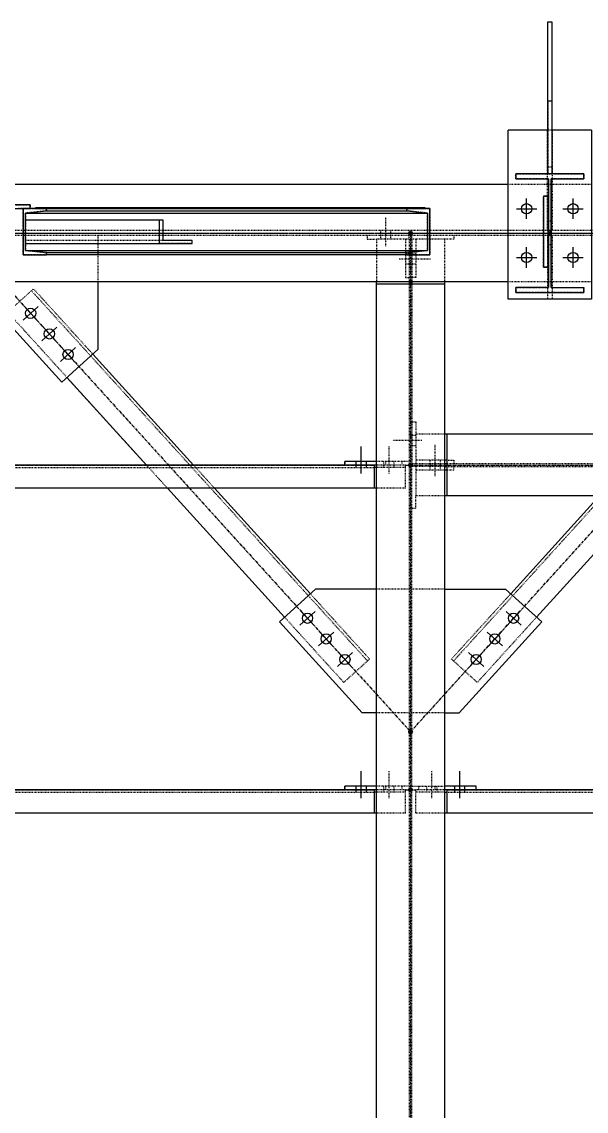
# Model space of a CAD drawing. Header units: millimetres. Extents: x 2102 to 20742, y 12631 to 26594.
# Drawn here: x 9995 to 11210, y 22428 to 24776 of the extents above; entities that cross this region are included whole.
import ezdxf

# ---------------------------------------------------------------- set-up
doc = ezdxf.new("R2010")
doc.units = ezdxf.units.MM
for name, pattern in [('CENTER', [12.7, 7.9375, -1.5875, 1.5875, -1.5875]), ('DXK_LINE_DOT2', [3.9198, 1.9599, -1.9599]), ('DXK_LINE_DOT5', [7.8785, 2.979, -0.9799, 0.9799, -0.9799, 0.9799, -0.9799])]:
    doc.linetypes.add(name, pattern=pattern)
for name, color, linetype in [('1', 7, 'Continuous'), ('2', 7, 'Continuous'), ('4', 7, 'Continuous')]:
    doc.layers.add(name, color=color, linetype=linetype)

# ---------------------------------------------------------------- blocks, each defined once
blk = doc.blocks.new('GridLine-116860372-116908 - 114867')
at = {"layer": '2', "color": 7, "linetype": 'DXK_LINE_DOT5'}
blk.add_line((2535.4, 25070.8), (24512.1, 25070.8), dxfattribs=at)
blk = doc.blocks.new('Part-116860372-116066 - 114867')
at = {"layer": '1', "color": 6, "linetype": 'DXK_LINE_DOT2'}
for p, q in [((12321.6, 24111.6), (12234.1, 24111.6)), ((12321.6, 23778.1), (12234.1, 23778.1))]:
    blk.add_line(p, q, dxfattribs=at)
at = {"layer": '2', "color": 2, "linetype": 'Continuous'}
for p, q in [((12069.7, 24111.6), (11972.4, 24023.4)), ((12234.1, 24111.6), (12069.7, 24111.6)), ((11972.4, 24023.4), (12195, 23778.1)), ((12234.1, 23778.1), (12195, 23778.1))]:
    blk.add_line(p, q, dxfattribs=at)
blk = doc.blocks.new('Bolt-116860372-116067 - 114867')
at = {"layer": '2', "color": 1, "linetype": 'Continuous'}
for p, q in [((12027.8, 24014.5), (12068.5, 24051.5)), ((12029.6, 24053.4), (12066.6, 24012.6)), ((12078.1, 23959), (12118.9, 23995.9)), ((12080, 23997.8), (12117, 23957.1)), ((12128.5, 23903.4), (12169.3, 23940.4)), ((12130.4, 23942.3), (12167.4, 23901.5))]:
    blk.add_line(p, q, dxfattribs=at)
for centre in [(12048.1, 24033), (12098.5, 23977.4), (12148.9, 23921.9)]:
    blk.add_circle(centre, 13.8, dxfattribs=at)
blk = doc.blocks.new('Part-116860372-114888 - 114867')
at = {"layer": '1', "color": 6, "linetype": 'DXK_LINE_DOT2'}
for p, q in [((12813.1, 25202.1), (12588.1, 25202.1)), ((19851.4, 25077.6), (9958.1, 25077.6)), ((19851.4, 25064.1), (9958.1, 25064.1)), ((12813.1, 24939.6), (12588.1, 24939.6))]:
    blk.add_line(p, q, dxfattribs=at)
at = {"layer": '2', "color": 2, "linetype": 'Continuous'}
for p, q in [((12588.1, 25202.1), (9958.1, 25202.1)), ((12588.1, 24939.6), (9958.1, 24939.6))]:
    blk.add_line(p, q, dxfattribs=at)
at = {"layer": '4', "color": 4, "linetype": 'CENTER'}
blk.add_line((9575.6, 25070.8), (20200.6, 25070.8), dxfattribs=at)
blk = doc.blocks.new('Part-116860372-114890 - 114867')
at = {"layer": '4', "linetype": 'Continuous'}
blk.add_hatch(color=4, dxfattribs=at).paths.add_polyline_path([(12700.6, 25065.8, -1), (12700.6, 25075.8, -1)])
at = {"layer": '1', "color": 6, "linetype": 'DXK_LINE_DOT2'}
for p, q in [((12609.1, 25217.2), (12609.1, 25230.8)), ((12609.1, 25230.8), (12792.1, 25230.8)), ((12696.6, 25217.2), (12609.1, 25217.2)), ((12696.6, 24924.5), (12696.6, 25217.2)), ((12792.1, 25217.2), (12704.5, 25217.2)), ((12704.5, 25217.2), (12704.5, 24924.5)), ((12792.1, 25230.8), (12792.1, 25217.2)), ((12609.1, 24910.8), (12609.1, 24924.5)), ((12609.1, 24924.5), (12696.6, 24924.5)), ((12704.5, 24924.5), (12792.1, 24924.5)), ((12792.1, 24924.5), (12792.1, 24910.8)), ((12792.1, 24910.8), (12609.1, 24910.8))]:
    blk.add_line(p, q, dxfattribs=at)
at = {"layer": '2', "color": 2, "linetype": 'Continuous'}
for p, q in [((12792.1, 25230.8), (12609.1, 25230.8)), ((12609.1, 25230.8), (12609.1, 25217.2)), ((12609.1, 25217.2), (12696.6, 25217.2)), ((12696.6, 25217.2), (12696.6, 24924.5)), ((12704.5, 24924.5), (12704.5, 25217.2)), ((12704.5, 25217.2), (12792.1, 25217.2)), ((12792.1, 25217.2), (12792.1, 25230.8)), ((12696.6, 24924.5), (12609.1, 24924.5)), ((12609.1, 24924.5), (12609.1, 24910.8)), ((12704.5, 24924.5), (12792.1, 24924.5)), ((12792.1, 24910.8), (12792.1, 24924.5)), ((12609.1, 24910.8), (12792.1, 24910.8))]:
    blk.add_line(p, q, dxfattribs=at)
at = {"layer": '4', "color": 4, "linetype": 'CENTER'}
blk.add_line((12700.6, 25070.8), (12700.6, 25070.8), dxfattribs=at)
at = {"layer": '4', "color": 4, "linetype": 'Continuous'}
blk.add_circle((12700.6, 25070.8), 5, dxfattribs=at)
blk = doc.blocks.new('Part-116860372-154738 - 114867')
at = {"layer": '1', "color": 6, "linetype": 'DXK_LINE_DOT2'}
for p, q in [((11283, 25012.1), (11283, 25137.1)), ((11283, 25137.1), (11345.5, 25137.1)), ((11345.5, 25130.9), (11289.2, 25124.7)), ((11345.5, 25137.1), (11345.5, 25130.9)), ((11289.2, 25124.7), (11289.2, 25024.4)), ((11345.5, 25012.1), (11283, 25012.1)), ((11289.2, 25024.4), (11345.5, 25018.2)), ((11345.5, 25018.2), (11345.5, 25012.1))]:
    blk.add_line(p, q, dxfattribs=at)
at = {"layer": '2', "color": 2, "linetype": 'Continuous'}
for p, q in [((11283, 25137.1), (11283, 25137.1)), ((11345.5, 25137.1), (11283, 25137.1)), ((11283, 25137.1), (11283, 25012.1)), ((11289.2, 25124.7), (11345.5, 25130.9)), ((11345.5, 25137.1), (11345.5, 25137.1)), ((11345.5, 25130.9), (11345.5, 25137.1)), ((11345.5, 25130.9), (11345.5, 25130.9)), ((11289.2, 25124.7), (11289.2, 25124.7)), ((11289.2, 25024.4), (11289.2, 25124.7)), ((11283, 25012.1), (11283, 25012.1)), ((11283, 25012.1), (11345.5, 25012.1)), ((11289.2, 25024.4), (11289.2, 25024.4)), ((11345.5, 25018.2), (11289.2, 25024.4)), ((11345.5, 25018.2), (11345.5, 25018.2)), ((11345.5, 25012.1), (11345.5, 25018.2)), ((11345.5, 25012.1), (11345.5, 25012.1))]:
    blk.add_line(p, q, dxfattribs=at)
blk = doc.blocks.new('Part-116860372-114945 - 114867')
at = {"layer": '4', "linetype": 'Continuous'}
blk.add_hatch(color=4, dxfattribs=at).paths.add_polyline_path([(12325.6, 25065.8, -1), (12325.6, 25075.8, -1)])
at = {"layer": '1', "color": 6, "linetype": 'DXK_LINE_DOT2'}
for p, q in [((12417.1, 25054.1), (12234.1, 25054.1)), ((12234.1, 25054.1), (12234.1, 24939.6)), ((12321.6, 25054.1), (12321.6, 24939.6)), ((12329.5, 25054.1), (12329.5, 24449.4)), ((12417.1, 25054.1), (12417.1, 24933.3)), ((12321.6, 24933.3), (12321.6, 21418.6)), ((12329.5, 21418.6), (12329.5, 24449.4))]:
    blk.add_line(p, q, dxfattribs=at)
at = {"layer": '2', "color": 2, "linetype": 'Continuous'}
for p, q in [((12234.1, 21418.6), (12234.1, 24939.6)), ((12417.1, 24933.3), (12234.1, 24933.3)), ((12321.6, 24939.6), (12321.6, 24933.3)), ((12329.5, 24939.6), (12329.5, 24933.3)), ((12417.1, 24939.6), (12417.1, 21418.6))]:
    blk.add_line(p, q, dxfattribs=at)
at = {"layer": '4', "color": 4, "linetype": 'CENTER'}
blk.add_line((12325.6, 25070.8), (12325.6, 21320.8), dxfattribs=at)
at = {"layer": '4', "color": 4, "linetype": 'Continuous'}
blk.add_circle((12325.6, 25070.8), 5, dxfattribs=at)
blk = doc.blocks.new('Part-116860372-114964 - 114867')
at = {"layer": '4', "linetype": 'Continuous'}
for points in [[(12325.6, 24440.8, -1), (12325.6, 24450.8, -1)], [(13700.6, 24440.8, -1), (13700.6, 24450.8, -1)]]:
    blk.add_hatch(color=4, dxfattribs=at).paths.add_polyline_path(points)
at = {"layer": '1', "color": 6, "linetype": 'DXK_LINE_DOT2'}
for p, q in [((12417.1, 24529.1), (12339.5, 24529.1)), ((12339.5, 24529.1), (12339.5, 24362.6)), ((13683.8, 24529.1), (13569.3, 24529.1)), ((13683.8, 24529.1), (13683.8, 24362.6)), ((12417.1, 24449.4), (12339.5, 24449.4)), ((12417.1, 24442.3), (12339.5, 24442.3)), ((13563.1, 24449.4), (12423.3, 24449.4)), ((12423.3, 24442.3), (13563.1, 24442.3)), ((13683.8, 24449.4), (13569.3, 24449.4)), ((13683.8, 24442.3), (13569.3, 24442.3)), ((12417.1, 24362.6), (12339.5, 24362.6)), ((13683.8, 24362.6), (13569.3, 24362.6))]:
    blk.add_line(p, q, dxfattribs=at)
at = {"layer": '2', "color": 2, "linetype": 'Continuous'}
for p, q in [((13569.3, 24529.1), (12417.1, 24529.1)), ((12423.3, 24529.1), (12423.3, 24362.6)), ((13563.1, 24529.1), (13563.1, 24362.6)), ((12423.3, 24449.4), (12417.1, 24449.4)), ((12417.1, 24442.3), (12423.3, 24442.3)), ((13569.3, 24449.4), (13563.1, 24449.4)), ((13569.3, 24442.3), (13563.1, 24442.3)), ((13569.3, 24362.6), (12417.1, 24362.6))]:
    blk.add_line(p, q, dxfattribs=at)
at = {"layer": '4', "color": 4, "linetype": 'CENTER'}
blk.add_line((12325.6, 24445.8), (13700.6, 24445.8), dxfattribs=at)
at = {"layer": '4', "color": 4, "linetype": 'Continuous'}
for centre in [(12325.6, 24445.8), (13700.6, 24445.8)]:
    blk.add_circle(centre, 5, dxfattribs=at)
blk = doc.blocks.new('Bolt-116860372-115879 - 114867')
at = {"layer": '1', "color": 1, "linetype": 'DXK_LINE_DOT2'}
for p, q in [((12267.9, 24423.3), (12267.9, 24495.8)), ((12254.1, 24445.8), (12254.1, 24455.8)), ((12281.6, 24445.8), (12281.6, 24455.8)), ((12254.1, 24439.6), (12254.1, 24445.8)), ((12281.6, 24439.6), (12281.6, 24445.8))]:
    blk.add_line(p, q, dxfattribs=at)
at = {"layer": '2', "color": 1, "linetype": 'Continuous'}
for p, q in [((12192.9, 24423.3), (12192.9, 24495.8)), ((12179.1, 24445.8), (12179.1, 24455.8)), ((12206.6, 24445.8), (12206.6, 24455.8)), ((12179.1, 24439.6), (12179.1, 24445.8)), ((12206.6, 24439.6), (12206.6, 24445.8))]:
    blk.add_line(p, q, dxfattribs=at)
blk = doc.blocks.new('Part-116860372-115058 - 114867')
at = {"layer": '4', "linetype": 'Continuous'}
for points in [[(10950.6, 23565.8, -1), (10950.6, 23575.8, -1)], [(12325.6, 23565.8, -1), (12325.6, 23575.8, -1)]]:
    blk.add_hatch(color=4, dxfattribs=at).paths.add_polyline_path(points)
at = {"layer": '1', "color": 6, "linetype": 'DXK_LINE_DOT2'}
for p, q in [((11048.3, 23570.8), (10964.5, 23570.8)), ((10964.5, 23508.3), (10964.5, 23570.8)), ((11042.1, 23564.6), (10964.5, 23564.6)), ((11048.3, 23564.6), (12227.8, 23564.6)), ((12311.6, 23570.8), (12227.8, 23570.8)), ((12311.6, 23564.6), (12234.1, 23564.6)), ((12311.6, 23508.3), (12311.6, 23570.8)), ((11042.1, 23508.3), (10964.5, 23508.3)), ((12311.6, 23508.3), (12234.1, 23508.3))]:
    blk.add_line(p, q, dxfattribs=at)
at = {"layer": '2', "color": 2, "linetype": 'Continuous'}
for p, q in [((11042.1, 23564.6), (11048.3, 23564.6)), ((12227.8, 23570.8), (11048.3, 23570.8)), ((11048.3, 23570.8), (11048.3, 23508.3)), ((12227.8, 23570.8), (12227.8, 23508.3)), ((12234.1, 23564.6), (12227.8, 23564.6)), ((12234.1, 23508.3), (11042.1, 23508.3))]:
    blk.add_line(p, q, dxfattribs=at)
at = {"layer": '4', "color": 4, "linetype": 'CENTER'}
for p, q in [((10950.6, 23570.8), (10964.5, 23570.8)), ((11048.3, 23570.8), (12227.8, 23570.8)), ((12311.6, 23570.8), (12325.6, 23570.8))]:
    blk.add_line(p, q, dxfattribs=at)
at = {"layer": '4', "color": 4, "linetype": 'Continuous'}
for centre in [(10950.6, 23570.8), (12325.6, 23570.8)]:
    blk.add_circle(centre, 5, dxfattribs=at)
blk = doc.blocks.new('Part-116860372-115059 - 114867')
at = {"layer": '4', "linetype": 'Continuous'}
for points in [[(12325.6, 23565.8, -1), (12325.6, 23575.8, -1)], [(13700.6, 23565.8, -1), (13700.6, 23575.8, -1)]]:
    blk.add_hatch(color=4, dxfattribs=at).paths.add_polyline_path(points)
at = {"layer": '1', "color": 6, "linetype": 'DXK_LINE_DOT2'}
for p, q in [((12423.3, 23570.8), (12339.5, 23570.8)), ((12339.5, 23508.3), (12339.5, 23570.8)), ((12417.1, 23564.6), (12339.5, 23564.6)), ((12423.3, 23564.6), (13563.1, 23564.6)), ((13683.8, 23570.8), (13563.1, 23570.8)), ((13683.8, 23564.6), (13569.3, 23564.6)), ((13683.8, 23508.3), (13683.8, 23570.8)), ((12417.1, 23508.3), (12339.5, 23508.3)), ((13683.8, 23508.3), (13569.3, 23508.3))]:
    blk.add_line(p, q, dxfattribs=at)
at = {"layer": '2', "color": 2, "linetype": 'Continuous'}
for p, q in [((12417.1, 23564.6), (12423.3, 23564.6)), ((13563.1, 23570.8), (12423.3, 23570.8)), ((12423.3, 23570.8), (12423.3, 23508.3)), ((13563.1, 23570.8), (13563.1, 23508.3)), ((13569.3, 23564.6), (13563.1, 23564.6)), ((13569.3, 23508.3), (12417.1, 23508.3))]:
    blk.add_line(p, q, dxfattribs=at)
at = {"layer": '4', "color": 4, "linetype": 'CENTER'}
for p, q in [((12325.6, 23570.8), (12339.5, 23570.8)), ((12423.3, 23570.8), (13563.1, 23570.8)), ((13683.8, 23570.8), (13700.6, 23570.8))]:
    blk.add_line(p, q, dxfattribs=at)
at = {"layer": '4', "color": 4, "linetype": 'Continuous'}
for centre in [(12325.6, 23570.8), (13700.6, 23570.8)]:
    blk.add_circle(centre, 5, dxfattribs=at)
blk = doc.blocks.new('Part-116860372-115067 - 114867')
at = {"layer": '4', "linetype": 'Continuous'}
for points in [[(10950.6, 24440.8, -1), (10950.6, 24450.8, -1)], [(12325.6, 24440.8, -1), (12325.6, 24450.8, -1)]]:
    blk.add_hatch(color=4, dxfattribs=at).paths.add_polyline_path(points)
at = {"layer": '1', "color": 6, "linetype": 'DXK_LINE_DOT2'}
for p, q in [((11048.3, 24445.8), (10964.5, 24445.8)), ((10964.5, 24383.3), (10964.5, 24445.8)), ((11042.1, 24439.6), (10964.5, 24439.6)), ((11048.3, 24439.6), (12227.8, 24439.6)), ((12311.6, 24445.8), (12227.8, 24445.8)), ((12311.6, 24439.6), (12234.1, 24439.6)), ((12311.6, 24383.3), (12311.6, 24445.8)), ((11042.1, 24383.3), (10964.5, 24383.3)), ((12311.6, 24383.3), (12234.1, 24383.3))]:
    blk.add_line(p, q, dxfattribs=at)
at = {"layer": '2', "color": 2, "linetype": 'Continuous'}
for p, q in [((11042.1, 24439.6), (11048.3, 24439.6)), ((12227.8, 24445.8), (11048.3, 24445.8)), ((11048.3, 24445.8), (11048.3, 24383.3)), ((12227.8, 24445.8), (12227.8, 24383.3)), ((12234.1, 24439.6), (12227.8, 24439.6)), ((12234.1, 24383.3), (11042.1, 24383.3))]:
    blk.add_line(p, q, dxfattribs=at)
at = {"layer": '4', "color": 4, "linetype": 'CENTER'}
for p, q in [((10950.6, 24445.8), (10964.5, 24445.8)), ((11048.3, 24445.8), (12227.8, 24445.8)), ((12311.6, 24445.8), (12325.6, 24445.8))]:
    blk.add_line(p, q, dxfattribs=at)
at = {"layer": '4', "color": 4, "linetype": 'Continuous'}
for centre in [(10950.6, 24445.8), (12325.6, 24445.8)]:
    blk.add_circle(centre, 5, dxfattribs=at)
blk = doc.blocks.new('Part-116860372-115093 - 114867')
at = {"layer": '4', "linetype": 'Continuous'}
for points in [[(13544.3, 25065.8, -1), (13544.3, 25075.8, -1)], [(12325.6, 23722.1, -1), (12325.6, 23732.1, -1)]]:
    blk.add_hatch(color=4, dxfattribs=at).paths.add_polyline_path(points)
at = {"layer": '1', "color": 6, "linetype": 'DXK_LINE_DOT2'}
for p, q in [((13346.3, 24915.8), (12441.4, 23918)), ((13340.8, 24920.8), (13181.2, 24744.9)), ((13340.8, 24920.8), (13410.2, 24857.9)), ((13410.2, 24857.9), (12961, 24362.6)), ((12985.5, 24529.1), (12834.5, 24362.6)), ((12435.8, 23923.1), (12595.4, 24099)), ((12664.8, 24036), (12505.3, 23860.1)), ((12435.8, 23923.1), (12505.3, 23860.1))]:
    blk.add_line(p, q, dxfattribs=at)
at = {"layer": '2', "color": 2, "linetype": 'Continuous'}
for p, q in [((13181.2, 24744.9), (12985.5, 24529.1)), ((13250.7, 24681.9), (13112, 24529.1)), ((12834.5, 24362.6), (12595.4, 24099)), ((12961, 24362.6), (12664.8, 24036))]:
    blk.add_line(p, q, dxfattribs=at)
at = {"layer": '4', "color": 4, "linetype": 'CENTER'}
blk.add_line((12325.6, 23727.1), (13544.3, 25070.8), dxfattribs=at)
at = {"layer": '4', "color": 4, "linetype": 'Continuous'}
for centre in [(13544.3, 25070.8), (12325.6, 23727.1)]:
    blk.add_circle(centre, 5, dxfattribs=at)
blk = doc.blocks.new('Part-116860372-115094 - 114867')
at = {"layer": '4', "linetype": 'Continuous'}
for points in [[(11106.8, 25065.8, -1), (11106.8, 25075.8, -1)], [(12325.6, 23722.1, -1), (12325.6, 23732.1, -1)]]:
    blk.add_hatch(color=4, dxfattribs=at).paths.add_polyline_path(points)
at = {"layer": '1', "color": 6, "linetype": 'DXK_LINE_DOT2'}
for p, q in [((11240.9, 24857.9), (11310.4, 24920.8)), ((11304.8, 24915.8), (12209.8, 23918)), ((11310.4, 24920.8), (11469.9, 24744.9)), ((11240.9, 24857.9), (11671.3, 24383.3)), ((11741.2, 24445.8), (11797.9, 24383.3)), ((12215.3, 23923.1), (12055.8, 24099)), ((11986.3, 24036), (12145.9, 23860.1)), ((12215.3, 23923.1), (12145.9, 23860.1))]:
    blk.add_line(p, q, dxfattribs=at)
at = {"layer": '2', "color": 2, "linetype": 'Continuous'}
for p, q in [((11469.9, 24744.9), (11741.2, 24445.8)), ((11400.5, 24681.9), (11614.6, 24445.8)), ((11671.3, 24383.3), (11986.3, 24036)), ((11797.9, 24383.3), (12055.8, 24099))]:
    blk.add_line(p, q, dxfattribs=at)
at = {"layer": '4', "color": 4, "linetype": 'CENTER'}
blk.add_line((11106.8, 25070.8), (12325.6, 23727.1), dxfattribs=at)
at = {"layer": '4', "color": 4, "linetype": 'Continuous'}
for centre in [(11106.8, 25070.8), (12325.6, 23727.1)]:
    blk.add_circle(centre, 5, dxfattribs=at)
blk = doc.blocks.new('Bolt-116860372-116167 - 114867')
at = {"layer": '2', "color": 1, "linetype": 'Continuous'}
for p, q in [((12638.1, 25109), (12638.1, 25164)), ((12763.1, 25109), (12763.1, 25164)), ((12610.6, 25136.5), (12665.6, 25136.5)), ((12735.6, 25136.5), (12790.6, 25136.5)), ((12638.1, 24977.7), (12638.1, 25032.7)), ((12763.1, 24977.7), (12763.1, 25032.7)), ((12610.6, 25005.2), (12665.6, 25005.2)), ((12735.6, 25005.2), (12790.6, 25005.2))]:
    blk.add_line(p, q, dxfattribs=at)
for centre in [(12638.1, 25136.5), (12763.1, 25136.5), (12638.1, 25005.2), (12763.1, 25005.2)]:
    blk.add_circle(centre, 13.8, dxfattribs=at)
blk = doc.blocks.new('Part-116860372-154749 - 114867')
at = {"layer": '1', "color": 6, "linetype": 'DXK_LINE_DOT2'}
for p, q in [((12365.2, 25139), (11315.7, 25139.1)), ((12365.4, 25137), (11315.7, 25137.1)), ((11315.9, 25137.1), (11315.9, 25139.1)), ((12365.4, 25137), (12365.4, 25137.1))]:
    blk.add_line(p, q, dxfattribs=at)
at = {"layer": '2', "color": 2, "linetype": 'Continuous'}
for p, q in [((12365.2, 25139), (11315.7, 25139.1)), ((11315.7, 25139.1), (11315.7, 25137.1)), ((11315.7, 25137.1), (12365.2, 25137)), ((12365.4, 25139), (12365.2, 25139)), ((12365.2, 25137), (12365.2, 25139)), ((12365.4, 25137.1), (12365.4, 25139))]:
    blk.add_line(p, q, dxfattribs=at)
blk = doc.blocks.new('Part-116860372-154746 - 114867')
at = {"layer": '1', "color": 6, "linetype": 'DXK_LINE_DOT2'}
for p, q in [((12315.3, 25130.9), (12315.3, 25137.1)), ((12315.3, 25137.1), (12377.8, 25137.1)), ((12371.6, 25124.7), (12315.3, 25130.9)), ((12377.8, 25137.1), (12377.8, 25012.1)), ((12371.6, 25024.4), (12371.6, 25124.7)), ((12315.3, 25018.2), (12371.6, 25024.4)), ((12315.3, 25012.1), (12315.3, 25018.2)), ((12377.8, 25012.1), (12315.3, 25012.1))]:
    blk.add_line(p, q, dxfattribs=at)
at = {"layer": '2', "color": 2, "linetype": 'Continuous'}
for p, q in [((12377.8, 25137.1), (12315.3, 25137.1)), ((12315.3, 25137.1), (12315.3, 25130.9)), ((12315.3, 25130.9), (12371.6, 25124.7)), ((12377.8, 25012.1), (12377.8, 25137.1)), ((12371.6, 25124.7), (12371.6, 25024.4)), ((12371.6, 25024.4), (12315.3, 25018.2)), ((12315.3, 25018.2), (12315.3, 25012.1)), ((12315.3, 25012.1), (12377.8, 25012.1))]:
    blk.add_line(p, q, dxfattribs=at)
blk = doc.blocks.new('Part-116860372-115555 - 114867')
at = {"layer": '1', "color": 6, "linetype": 'DXK_LINE_DOT2'}
for p, q in [((12329.5, 25054.1), (12329.5, 25064.1)), ((12339.5, 25054.1), (12339.5, 24951.6)), ((12442, 25054.1), (12417.1, 25054.1)), ((12442, 25064.1), (12442, 25054.1)), ((12339.5, 24951.6), (12329.5, 24951.6))]:
    blk.add_line(p, q, dxfattribs=at)
blk = doc.blocks.new('Part-116860372-115556 - 114867')
at = {"layer": '1', "color": 6, "linetype": 'DXK_LINE_DOT2'}
for p, q in [((12209.1, 25064.1), (12209.1, 25054.1)), ((12209.1, 25054.1), (12234.1, 25054.1)), ((12311.6, 25054.1), (12311.6, 24951.6)), ((12321.6, 25054.1), (12321.6, 25064.1)), ((12311.6, 24951.6), (12321.6, 24951.6))]:
    blk.add_line(p, q, dxfattribs=at)
blk = doc.blocks.new('Bolt-116860372-115557 - 114867')
at = {"layer": '1', "color": 1, "linetype": 'DXK_LINE_DOT2'}
for p, q in [((12311.6, 25015.3), (12321.6, 25015.3)), ((12321.6, 25015.3), (12329.5, 25015.3)), ((12329.5, 25015.3), (12339.5, 25015.3)), ((12295.4, 25001.6), (12380.4, 25001.6)), ((12311.6, 24987.8), (12321.6, 24987.8)), ((12321.6, 24987.8), (12329.5, 24987.8)), ((12329.5, 24987.8), (12339.5, 24987.8))]:
    blk.add_line(p, q, dxfattribs=at)
blk = doc.blocks.new('Bolt-116860372-115559 - 114867')
at = {"layer": '1', "color": 1, "linetype": 'DXK_LINE_DOT2'}
for p, q in [((12259.1, 25035.3), (12259.1, 25114)), ((12245.4, 25064.1), (12245.4, 25077.6)), ((12272.9, 25064.1), (12272.9, 25077.6)), ((12245.4, 25054.1), (12245.4, 25064.1)), ((12272.9, 25054.1), (12272.9, 25064.1))]:
    blk.add_line(p, q, dxfattribs=at)
blk = doc.blocks.new('Part-116860372-149888 - 114867')
at = {"layer": '1', "color": 6, "linetype": 'DXK_LINE_DOT2'}
for p, q in [((12695.6, 25427.7), (12695.6, 25230.8)), ((12705.6, 25427.7), (12705.6, 25230.8)), ((12695.6, 25249.6), (12705.6, 25249.6))]:
    blk.add_line(p, q, dxfattribs=at)
at = {"layer": '2', "color": 2, "linetype": 'Continuous'}
for p, q in [((12695.6, 25427.7), (12695.6, 25640.3)), ((12695.6, 25640.3), (12705.6, 25640.3)), ((12705.6, 25640.3), (12705.6, 25427.7)), ((12695.6, 25230.8), (12695.6, 25427.7)), ((12695.6, 25427.7), (12705.6, 25427.7)), ((12705.6, 25427.7), (12705.6, 25230.8)), ((12705.6, 25230.8), (12695.6, 25230.8))]:
    blk.add_line(p, q, dxfattribs=at)
blk = doc.blocks.new('Part-116860372-154757 - 114867')
at = {"layer": '1', "color": 6, "linetype": 'DXK_LINE_DOT2'}
for p, q in [((12683.9, 24978.8), (12683.9, 25170.3)), ((12683.9, 25170.3), (12696.4, 25170.3)), ((12696.4, 25170.3), (12696.4, 24978.8)), ((12696.4, 24978.8), (12683.9, 24978.8))]:
    blk.add_line(p, q, dxfattribs=at)
at = {"layer": '2', "color": 2, "linetype": 'Continuous'}
for p, q in [((12696.4, 25170.3), (12683.9, 25170.3)), ((12683.9, 25170.3), (12683.9, 24978.8)), ((12696.4, 24978.8), (12696.4, 25170.3)), ((12683.9, 24978.8), (12696.4, 24978.8))]:
    blk.add_line(p, q, dxfattribs=at)
blk = doc.blocks.new('Part-116860372-115596 - 114867')
at = {"layer": '1', "color": 6, "linetype": 'DXK_LINE_DOT2'}
for p, q in [((12329.5, 24561.9), (12339.5, 24561.9)), ((12339.5, 24561.9), (12339.5, 24529.1)), ((12417.1, 24459.4), (12339.5, 24459.4)), ((12423.3, 24459.4), (12442, 24459.4)), ((12442, 24459.4), (12442, 24449.4)), ((12339.5, 24449.4), (12329.5, 24449.4)), ((12423.3, 24449.4), (12417.1, 24449.4))]:
    blk.add_line(p, q, dxfattribs=at)
at = {"layer": '2', "color": 2, "linetype": 'Continuous'}
blk.add_line((12423.3, 24459.4), (12417.1, 24459.4), dxfattribs=at)
blk = doc.blocks.new('Part-116860372-115597 - 114867')
at = {"layer": '1', "color": 6, "linetype": 'DXK_LINE_DOT2'}
for p, q in [((12339.5, 24442.3), (12329.5, 24442.3)), ((12417.1, 24432.3), (12339.5, 24432.3)), ((12423.3, 24442.3), (12417.1, 24442.3)), ((12442, 24432.3), (12423.3, 24432.3)), ((12442, 24432.3), (12442, 24442.3)), ((12339.5, 24329.8), (12339.5, 24362.6)), ((12329.5, 24329.8), (12339.5, 24329.8))]:
    blk.add_line(p, q, dxfattribs=at)
at = {"layer": '2', "color": 2, "linetype": 'Continuous'}
blk.add_line((12423.3, 24432.3), (12417.1, 24432.3), dxfattribs=at)
blk = doc.blocks.new('Bolt-116860372-115598 - 114867')
at = {"layer": '1', "color": 1, "linetype": 'DXK_LINE_DOT2'}
for p, q in [((12392, 24416), (12392, 24501)), ((12378.3, 24449.4), (12378.3, 24459.4)), ((12405.8, 24449.4), (12405.8, 24459.4)), ((12378.3, 24442.3), (12378.3, 24449.4)), ((12378.3, 24432.3), (12378.3, 24442.3)), ((12405.8, 24442.3), (12405.8, 24449.4)), ((12405.8, 24432.3), (12405.8, 24442.3))]:
    blk.add_line(p, q, dxfattribs=at)
blk = doc.blocks.new('Bolt-116860372-115605 - 114867')
at = {"layer": '1', "color": 1, "linetype": 'DXK_LINE_DOT2'}
for p, q in [((12355.8, 24511.9), (12277, 24511.9)), ((12329.5, 24525.6), (12321.6, 24525.6)), ((12339.5, 24525.6), (12329.5, 24525.6)), ((12329.5, 24498.1), (12321.6, 24498.1)), ((12339.5, 24498.1), (12329.5, 24498.1))]:
    blk.add_line(p, q, dxfattribs=at)
blk = doc.blocks.new('Part-116860372-115693 - 114867')
at = {"layer": '1', "color": 6, "linetype": 'DXK_LINE_DOT2'}
for p, q in [((12149.2, 23570.8), (12149.2, 23580.8)), ((12321.6, 23580.8), (12234.1, 23580.8)), ((12259.1, 23570.8), (12259.1, 23580.8)), ((12302.9, 23570.8), (12302.9, 23580.8))]:
    blk.add_line(p, q, dxfattribs=at)
at = {"layer": '2', "color": 2, "linetype": 'Continuous'}
for p, q in [((12234.1, 23580.8), (12149.1, 23580.8)), ((12149.1, 23570.8), (12149.1, 23580.8)), ((12234.1, 23570.8), (12227.8, 23570.8))]:
    blk.add_line(p, q, dxfattribs=at)
blk = doc.blocks.new('Bolt-116860372-115694 - 114867')
at = {"layer": '1', "color": 1, "linetype": 'DXK_LINE_DOT2'}
for p, q in [((12267.9, 23548.3), (12267.9, 23620.8)), ((12254.1, 23570.8), (12254.1, 23580.8)), ((12281.6, 23570.8), (12281.6, 23580.8)), ((12254.1, 23564.6), (12254.1, 23570.8)), ((12281.6, 23564.6), (12281.6, 23570.8))]:
    blk.add_line(p, q, dxfattribs=at)
at = {"layer": '2', "color": 1, "linetype": 'Continuous'}
for p, q in [((12192.9, 23548.3), (12192.9, 23620.8)), ((12179.1, 23570.8), (12179.1, 23580.8)), ((12206.6, 23570.8), (12206.6, 23580.8)), ((12179.1, 23564.6), (12179.1, 23570.8)), ((12206.6, 23564.6), (12206.6, 23570.8))]:
    blk.add_line(p, q, dxfattribs=at)
blk = doc.blocks.new('Part-116860372-115695 - 114867')
at = {"layer": '1', "color": 6, "linetype": 'DXK_LINE_DOT2'}
for p, q in [((12329.5, 23580.8), (12417.1, 23580.8)), ((12348.3, 23570.8), (12348.3, 23580.8)), ((12392, 23570.8), (12392, 23580.8)), ((12502, 23570.8), (12502, 23580.8))]:
    blk.add_line(p, q, dxfattribs=at)
at = {"layer": '2', "color": 2, "linetype": 'Continuous'}
for p, q in [((12502, 23580.8), (12417.1, 23580.8)), ((12502, 23570.8), (12502, 23580.8)), ((12423.3, 23570.8), (12417.1, 23570.8))]:
    blk.add_line(p, q, dxfattribs=at)
blk = doc.blocks.new('Bolt-116860372-115696 - 114867')
at = {"layer": '1', "color": 1, "linetype": 'DXK_LINE_DOT2'}
for p, q in [((12383.3, 23548.3), (12383.3, 23620.8)), ((12369.5, 23570.8), (12369.5, 23580.8)), ((12397, 23570.8), (12397, 23580.8)), ((12369.5, 23564.6), (12369.5, 23570.8)), ((12397, 23564.6), (12397, 23570.8))]:
    blk.add_line(p, q, dxfattribs=at)
at = {"layer": '2', "color": 1, "linetype": 'Continuous'}
for p, q in [((12458.3, 23548.3), (12458.3, 23620.8)), ((12444.5, 23570.8), (12444.5, 23580.8)), ((12472, 23570.8), (12472, 23580.8)), ((12444.5, 23564.6), (12444.5, 23570.8)), ((12472, 23564.6), (12472, 23570.8))]:
    blk.add_line(p, q, dxfattribs=at)
blk = doc.blocks.new('Part-116860372-154748 - 114867')
at = {"layer": '1', "color": 6, "linetype": 'DXK_LINE_DOT2'}
for p, q in [((11659.6, 25105.8), (11649, 25105.8)), ((11737.5, 25050.8), (11289.2, 25050.8)), ((11737.5, 25043.3), (11649, 25043.3))]:
    blk.add_line(p, q, dxfattribs=at)
at = {"layer": '2', "color": 2, "linetype": 'Continuous'}
for p, q in [((11649, 25105.8), (11289.2, 25105.8)), ((11659.6, 25105.8), (11649, 25105.8)), ((11649, 25105.8), (11649, 25043.3)), ((11659.6, 25050.8), (11659.6, 25105.8)), ((11289.2, 25043.3), (11649, 25043.3)), ((11649, 25043.3), (11737.5, 25043.3)), ((11737.5, 25050.8), (11659.6, 25050.8)), ((11737.5, 25043.3), (11737.5, 25050.8))]:
    blk.add_line(p, q, dxfattribs=at)
blk = doc.blocks.new('Part-116860372-115877 - 114867')
at = {"layer": '1', "color": 6, "linetype": 'DXK_LINE_DOT2'}
for p, q in [((12149.2, 24445.8), (12149.2, 24455.8)), ((12321.6, 24455.8), (12234.1, 24455.8)), ((12259.1, 24445.8), (12259.1, 24455.8)), ((12302.9, 24445.8), (12302.9, 24455.8))]:
    blk.add_line(p, q, dxfattribs=at)
at = {"layer": '2', "color": 2, "linetype": 'Continuous'}
for p, q in [((12234.1, 24455.8), (12149.1, 24455.8)), ((12149.1, 24445.8), (12149.1, 24455.8)), ((12234.1, 24445.8), (12227.8, 24445.8))]:
    blk.add_line(p, q, dxfattribs=at)
blk = doc.blocks.new('Part-116860372-116545 - 114867')
at = {"layer": '1', "color": 6, "linetype": 'DXK_LINE_DOT2'}
for p, q in [((12694.3, 25077.6), (12694.3, 25348.3)), ((12694.3, 25348.3), (12695.6, 25348.3)), ((12705.6, 25348.3), (12706.8, 25348.3)), ((12706.8, 25348.3), (12706.8, 25077.6)), ((12706.8, 25102.6), (12694.3, 25102.6))]:
    blk.add_line(p, q, dxfattribs=at)
blk = doc.blocks.new('Part-116860372-116063 - 114867')
at = {"layer": '1', "color": 6, "linetype": 'DXK_LINE_DOT2'}
for p, q in [((11163.2, 25064.1), (11163.2, 24939.6)), ((11483.8, 25064.1), (11483.8, 24939.6))]:
    blk.add_line(p, q, dxfattribs=at)
at = {"layer": '2', "color": 2, "linetype": 'Continuous'}
for p, q in [((11163.2, 24939.6), (11163.2, 24915.6)), ((11483.8, 24939.6), (11483.8, 24757.5)), ((11163.2, 24915.6), (11386.6, 24669.3)), ((11386.6, 24669.3), (11483.8, 24757.5))]:
    blk.add_line(p, q, dxfattribs=at)
blk = doc.blocks.new('Bolt-116860372-116064 - 114867')
at = {"layer": '2', "color": 1, "linetype": 'Continuous'}
for p, q in [((11323.1, 24873.3), (11282.4, 24836.4)), ((11321.2, 24834.5), (11284.3, 24875.2)), ((11373.5, 24817.8), (11332.7, 24780.8)), ((11371.6, 24778.9), (11334.6, 24819.7)), ((11423.9, 24762.2), (11383.1, 24725.3)), ((11422, 24723.4), (11385, 24764.1))]:
    blk.add_line(p, q, dxfattribs=at)
for centre in [(11302.7, 24854.8), (11353.1, 24799.3), (11403.5, 24743.7)]:
    blk.add_circle(centre, 13.8, dxfattribs=at)
blk = doc.blocks.new('Part-116860372-116069 - 114867')
at = {"layer": '1', "color": 6, "linetype": 'DXK_LINE_DOT2'}
for p, q in [((12417.1, 24111.6), (12329.5, 24111.6)), ((12417.1, 23778.1), (12329.5, 23778.1))]:
    blk.add_line(p, q, dxfattribs=at)
at = {"layer": '2', "color": 2, "linetype": 'Continuous'}
for p, q in [((12417.1, 24111.6), (12581.5, 24111.6)), ((12581.5, 24111.6), (12678.7, 24023.4)), ((12456.2, 23778.1), (12678.7, 24023.4)), ((12417.1, 23778.1), (12456.2, 23778.1))]:
    blk.add_line(p, q, dxfattribs=at)
blk = doc.blocks.new('Bolt-116860372-116070 - 114867')
at = {"layer": '2', "color": 1, "linetype": 'Continuous'}
for p, q in [((12582.7, 24051.5), (12623.4, 24014.5)), ((12621.5, 24053.4), (12584.5, 24012.6)), ((12532.3, 23995.9), (12573, 23959)), ((12571.1, 23997.8), (12534.2, 23957.1)), ((12481.9, 23940.4), (12522.6, 23903.4)), ((12520.7, 23942.3), (12483.8, 23901.5))]:
    blk.add_line(p, q, dxfattribs=at)
for centre in [(12603, 24033), (12552.6, 23977.4), (12502.3, 23921.9)]:
    blk.add_circle(centre, 13.8, dxfattribs=at)
blk = doc.blocks.new('Part-116860372-116166 - 114867')
at = {"layer": '1', "color": 6, "linetype": 'DXK_LINE_DOT2'}
blk.add_line((12705.6, 25348.3), (12695.6, 25348.3), dxfattribs=at)
at = {"layer": '2', "color": 2, "linetype": 'Continuous'}
for p, q in [((12588.1, 24892.7), (12588.1, 25348.3)), ((12695.6, 25348.3), (12588.1, 25348.3)), ((12813.1, 25348.3), (12705.6, 25348.3)), ((12813.1, 25348.3), (12813.1, 24892.7)), ((12813.1, 24892.7), (12588.1, 24892.7))]:
    blk.add_line(p, q, dxfattribs=at)
blk = doc.blocks.new('Part-116860372-154742 - 114867')
at = {"layer": '1', "color": 6, "linetype": 'DXK_LINE_DOT2'}
for p, q in [((11251.7, 25137.1), (11251.7, 25147.1)), ((11251.7, 25147.1), (11301.7, 25147.1)), ((11283, 25137.1), (11270.5, 25137.1)), ((11301.7, 25147.1), (11301.7, 25137.1))]:
    blk.add_line(p, q, dxfattribs=at)
at = {"layer": '2', "color": 2, "linetype": 'Continuous'}
for p, q in [((11301.7, 25147.1), (11251.7, 25147.1)), ((11251.7, 25147.1), (11251.7, 25137.1)), ((11251.7, 25137.1), (11301.7, 25137.1)), ((11301.7, 25137.1), (11301.7, 25147.1))]:
    blk.add_line(p, q, dxfattribs=at)
blk = doc.blocks.new('Part-116860372-116544 - 114867')
at = {"layer": '1', "color": 6, "linetype": 'DXK_LINE_DOT2'}
for p, q in [((12694.3, 25064.1), (12694.3, 24892.7)), ((12706.8, 25064.1), (12706.8, 24892.7)), ((12706.8, 25039.1), (12694.3, 25039.1)), ((12706.8, 24892.7), (12694.3, 24892.7))]:
    blk.add_line(p, q, dxfattribs=at)
blk = doc.blocks.new('Part-116860372-154747 - 114867')
at = {"layer": '1', "color": 6, "linetype": 'DXK_LINE_DOT2'}
blk.add_line((12315.3, 25137.1), (11826.4, 25137.1), dxfattribs=at)
at = {"layer": '2', "color": 2, "linetype": 'Continuous'}
for p, q in [((11826.4, 25137.1), (11345.5, 25137.1)), ((11345.5, 25130.9), (12315.3, 25130.9)), ((11289.2, 25124.7), (12371.6, 25124.7)), ((11289.2, 25024.4), (12371.6, 25024.4)), ((11345.5, 25018.2), (12315.3, 25018.2)), ((12315.3, 25012.1), (11345.5, 25012.1))]:
    blk.add_line(p, q, dxfattribs=at)

msp = doc.modelspace()

# ---------------------------------------------------------------- block references
at = {"xscale": 0.8, "yscale": 0.8, "zscale": 0.8}
for name in ['Part-116860372-149888 - 114867', 'Part-116860372-116166 - 114867', 'Part-116860372-116545 - 114867', 'Part-116860372-114890 - 114867', 'Part-116860372-114888 - 114867', 'GridLine-116860372-116908 - 114867', 'Part-116860372-154757 - 114867', 'Part-116860372-154742 - 114867', 'Bolt-116860372-116167 - 114867', 'Part-116860372-154738 - 114867', 'Part-116860372-154747 - 114867', 'Part-116860372-154749 - 114867', 'Bolt-116860372-115559 - 114867', 'Part-116860372-154746 - 114867', 'Part-116860372-154748 - 114867', 'Part-116860372-115094 - 114867', 'Part-116860372-116063 - 114867', 'Part-116860372-115556 - 114867', 'Part-116860372-114945 - 114867', 'Part-116860372-115093 - 114867', 'Part-116860372-115555 - 114867', 'Part-116860372-116544 - 114867', 'Bolt-116860372-115557 - 114867', 'Bolt-116860372-116064 - 114867', 'Part-116860372-115596 - 114867', 'Bolt-116860372-115605 - 114867', 'Part-116860372-114964 - 114867', 'Bolt-116860372-115879 - 114867', 'Bolt-116860372-115598 - 114867', 'Part-116860372-115067 - 114867', 'Part-116860372-115877 - 114867', 'Part-116860372-115597 - 114867', 'Part-116860372-116066 - 114867', 'Part-116860372-116069 - 114867', 'Bolt-116860372-116067 - 114867', 'Bolt-116860372-116070 - 114867', 'Bolt-116860372-115694 - 114867', 'Bolt-116860372-115696 - 114867', 'Part-116860372-115058 - 114867', 'Part-116860372-115693 - 114867', 'Part-116860372-115059 - 114867', 'Part-116860372-115695 - 114867']:
    msp.add_blockref(name, (971.5, 4264.2), dxfattribs=at)

doc.saveas('drawing.dxf')
